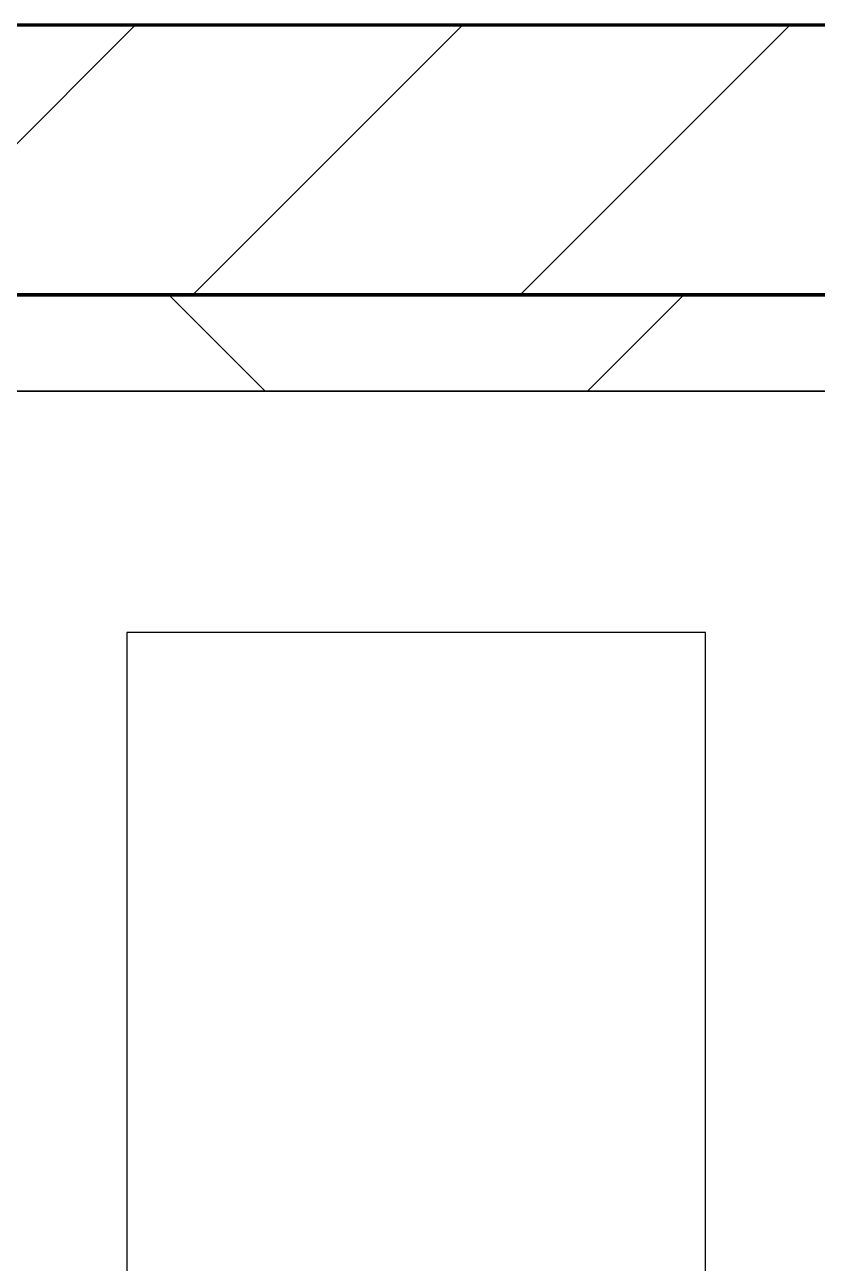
# Model space of a CAD drawing. Header units: millimetres. Extents: x -726012 to -647389, y -20772 to 18805.
# Drawn here: x -695577 to -695166, y 8117 to 8759 of the extents above; entities that cross this region are included whole.
import ezdxf
from ezdxf.xclip import XClip

# ---------------------------------------------------------------- set-up
doc = ezdxf.new("R2010")
doc.units = ezdxf.units.MM
doc.header["$XCLIPFRAME"] = 0
doc.layers.add('000 - WIPEOUT', color=250, linetype='Continuous')
doc.layers.add('A11_ALU.SOLID SHEET', color=2, linetype='Continuous')
for name, color, linetype, lineweight in [('A-GLAZ-CURT', 2, 'Continuous', 9), ('A-WALL', 5, 'Continuous', 35), ('A-WALL-FNSH', 2, 'Continuous', 35), ('A-WALL-PATT', 1, 'Continuous', 35)]:
    doc.layers.add(name, color=color, linetype=linetype, lineweight=lineweight)

# ---------------------------------------------------------------- blocks, each defined once
blk = doc.blocks.new('PPLS-PP19_Custom Tile Pattern - Custom Tile Pattern-V120-4233-01 ENLARGED MULTI-PURPOSE LEVEL - REFLECTED CEILING PLAN - SHEET 4')
at = {"layer": 'A-GLAZ-CURT'}
for p, q in [((-300, 0), (300, 0)), ((300, 0), (-300, 0)), ((230.06, 0), (300, 0)), ((-300, -50), (300, -50)), ((300, -50), (-300, -50))]:
    blk.add_line(p, q, dxfattribs=at)
for points, knots in [([(171.51, 0), (176.48, 0), (193.23, 0), (201.73, 0), (208.81, 0), (213.9, 0), (241.96, 0), (266.73, 0), (281.71, 0), (291.71, 0), (296.52, 0), (297.86, 0), (298.09, 0)], [-7971.819559, -7971.819559, -7971.819559, -7971.819559, -7784.112253, -7606.717214, -7289.299508, -7042.621073, -6582.165592, -6068.460911, -5766.029927, -5566.724884, -5280.360606, -5199.253518, -5199.253518, -5199.253518, -5199.253518]), ([(300, 0), (288.22, 0), (262, 0), (230.43, 0), (219.94, 0), (219.02, 0)], [-12528.858583, -12528.858583, -12528.858583, -12528.858583, -11905.454923, -11162.864862, -10856.732305, -10856.732305, -10856.732305, -10856.732305]), ([(300, 0), (286.53, 0), (261.03, 0), (235.48, 0), (224.05, 0)], [-285.253232, -285.253232, -285.253232, -285.253232, -244.693688, -208.492393, -208.492393, -208.492393, -208.492393]), ([(284.76, 0), (284.76, 0), (285.09, 0), (287.47, 0), (293.59, 0), (297.76, 0), (300, 0)], [-4110.630118, -4110.630118, -4110.630118, -4110.630118, -4053.389046, -3959.664717, -3862.421465, -3746.95702, -3746.95702, -3746.95702, -3746.95702]), ([(297.38, 0), (295.84, 0), (291.62, 0), (285.38, 0), (284.87, 0)], [-4803.172655, -4803.172655, -4803.172655, -4803.172655, -4358.271401, -4143.037883, -4143.037883, -4143.037883, -4143.037883])]:
    blk.add_open_spline(points, degree=3, knots=knots, dxfattribs=at)
blk = doc.blocks.new('PPLS-PP19_Custom Tile Pattern - Custom Tile Pattern-V121-4233-01 ENLARGED MULTI-PURPOSE LEVEL - REFLECTED CEILING PLAN - SHEET 4')
at = {"layer": 'A-GLAZ-CURT'}
for p, q in [((-300, 0), (300, 0)), ((300, 0), (-300, 0)), ((-293.07, 0), (-275.75, 0)), ((-275.75, 0), (-293.07, 0)), ((-222.32, 0), (-205, 0)), ((-205, 0), (-222.32, 0)), ((-300, -50), (300, -50)), ((300, -50), (-300, -50))]:
    blk.add_line(p, q, dxfattribs=at)
at = {"layer": 'A-GLAZ-CURT', "flags": 128}
for points in [[(-300, 0), (-291.56, 0), (-283.3, 0), (-275.2, 0), (-267.26, 0), (-259.45, 0), (-251.77, 0), (-244.2, 0), (-236.74, 0), (-229.36, 0), (-222.06, 0), (-214.83, 0), (-207.71, 0), (-200.76, 0), (-194.02, 0), (-187.54, 0), (-181.38, 0), (-175.58, 0), (-170.91, 0)], [(-125.17, 0), (-128.55, 0), (-134.16, 0), (-140.03, 0), (-145.5, 0), (-150.63, 0), (-155.53, 0), (-160.27, 0), (-164.95, 0), (-169.65, 0), (-174.47, 0), (-179.49, 0), (-184.81, 0), (-190.44, 0), (-196.37, 0), (-202.58, 0), (-209.04, 0), (-215.73, 0), (-222.63, 0), (-229.72, 0), (-236.97, 0), (-244.39, 0), (-251.96, 0), (-259.67, 0), (-267.51, 0), (-275.48, 0), (-283.55, 0), (-291.73, 0), (-300, 0)], [(-170.25, 0), (-165.64, 0), (-162.01, 0), (-159.53, 0), (-157.46, 0), (-154.52, 0), (-149.42, 0), (-141.84, 0), (-132.81, 0), (-126.08, 0)]]:
    blk.add_lwpolyline(points, dxfattribs=at)
at = {"layer": 'A-GLAZ-CURT'}
for points, knots in [([(-300, 0), (-284.65, 0), (-236.57, 0), (-174.61, 0), (-129.95, 0), (-110.8, 0), (-99.5, 0), (-91.46, 0)], [-5323.127839, -5323.127839, -5323.127839, -5323.127839, -4502.809032, -2700.551212, -1002.059161, -460.363443, 0, 0, 0, 0]), ([(-239.28, 0), (-253.12, 0), (-272.75, 0), (-294.48, 0), (-300, 0)], [-14591.447776, -14591.447776, -14591.447776, -14591.447776, -13729.592194, -13439.944408, -13439.944408, -13439.944408, -13439.944408]), ([(-240.08, 0), (-244.89, 0), (-255.75, 0), (-262.59, 0), (-264.9, 0), (-265.4, 0)], [-796.931846, -796.931846, -796.931846, -796.931846, -543.655514, -208.940337, 0, 0, 0, 0]), ([(-258.6, 0), (-257.91, 0), (-254.26, 0), (-247.17, 0), (-241.28, 0), (-239.9, 0)], [-5722.54675, -5722.54675, -5722.54675, -5722.54675, -5657.471696, -5413.335975, -5338.48321, -5338.48321, -5338.48321, -5338.48321]), ([(-239.28, 0), (-233.57, 0), (-224.51, 0), (-213.1, 0), (-200.2, 0), (-187.01, 0), (-176.88, 0), (-171.08, 0)], [-5327.426858, -5327.426858, -5327.426858, -5327.426858, -5017.494783, -4832.723979, -4666.091899, -4349.945572, -4071.073527, -4071.073527, -4071.073527, -4071.073527]), ([(-137.88, 0), (-140.56, 0), (-147.66, 0), (-147.69, 0), (-158.72, 0), (-174.02, 0), (-185.59, 0), (-209.77, 0), (-227.1, 0), (-238.38, 0), (-239.28, 0)], [-3187.727384, -3187.727384, -3187.727384, -3187.727384, -2919.378265, -2477.344047, -2237.412286, -2029.680487, -1755.085331, -1400.429864, -858.079193, -810.832113, -810.832113, -810.832113, -810.832113]), ([(-171.17, 0), (-184.6, 0), (-206.37, 0), (-230.27, 0), (-238.76, 0)], [-16151.889957, -16151.889957, -16151.889957, -16151.889957, -15131.813646, -14602.206786, -14602.206786, -14602.206786, -14602.206786]), ([(-133.82, 0), (-135.51, 0), (-137.8, 0), (-149.31, 0), (-162.01, 0), (-177.91, 0), (-199.46, 0), (-216.65, 0), (-231.26, 0), (-233.46, 0), (-234, 0)], [-2731.647847, -2731.647847, -2731.647847, -2731.647847, -2418.507304, -2308.929706, -2113.765672, -1763.376603, -1422.553702, -978.033455, -846.069444, -682.911962, -682.911962, -682.911962, -682.911962]), ([(-233.49, 0), (-233.44, 0), (-232.38, 0), (-230.74, 0), (-225.3, 0), (-223.63, 0)], [-455.274641, -455.274641, -455.274641, -455.274641, -440.605512, -119.536984, 0, 0, 0, 0]), ([(-223.63, 0), (-219.39, 0), (-206.17, 0), (-188.58, 0), (-169.02, 0), (-152.12, 0), (-136.84, 0), (-127.33, 0), (-124.19, 0), (-123.43, 0), (-123.28, 0)], [-5463.295695, -5463.295695, -5463.295695, -5463.295695, -5161.076232, -4739.070012, -4465.409639, -4149.119819, -3839.893365, -3647.167523, -3488.92562, -3439.852845, -3439.852845, -3439.852845, -3439.852845]), ([(-170.96, 0), (-169.53, 0), (-164.56, 0), (-158.7, 0), (-157.22, 0)], [-4069.095652, -4069.095652, -4069.095652, -4069.095652, -4000.813434, -3840.635403, -3840.635403, -3840.635403, -3840.635403]), ([(-102.62, 0), (-112.28, 0), (-133.44, 0), (-158.08, 0), (-170.95, 0)], [-18161.76425, -18161.76425, -18161.76425, -18161.76425, -17136.203329, -16157.481847, -16157.481847, -16157.481847, -16157.481847]), ([(-152.35, 0), (-151.03, 0), (-147.71, 0), (-143.57, 0), (-138.62, 0)], [-3494.978217, -3494.978217, -3494.978217, -3494.978217, -3371.022232, -3227.460399, -3227.460399, -3227.460399, -3227.460399]), ([(-118.78, 0), (-121.86, 0), (-126.28, 0), (-136.96, 0), (-147.46, 0), (-150.03, 0), (-150.57, 0)], [-5938.474035, -5938.474035, -5938.474035, -5938.474035, -5700.061948, -5508.838257, -5298.784692, -5196.16478, -5196.16478, -5196.16478, -5196.16478]), ([(-150.34, 0), (-150.07, 0), (-147.75, 0), (-142.6, 0), (-127.26, 0), (-107.3, 0), (-90.42, 0), (-75.26, 0), (-68.41, 0), (-65.12, 0), (-63.63, 0)], [-4948.728362, -4948.728362, -4948.728362, -4948.728362, -4883.323924, -4440.880425, -4054.690705, -3793.097032, -3402.597032, -3144.956779, -3050.982048, -2969.237017, -2969.237017, -2969.237017, -2969.237017]), ([(-34.59, 0), (-40.18, 0), (-54.29, 0), (-78.2, 0), (-110.94, 0), (-130.52, 0), (-147.74, 0), (-149.07, 0)], [-8485.872555, -8485.872555, -8485.872555, -8485.872555, -8073.216054, -7508.296369, -7004.680444, -6449.282163, -6277.220794, -6277.220794, -6277.220794, -6277.220794]), ([(-148.23, 0), (-146.94, 0), (-140.15, 0), (-137.28, 0), (-133.93, 0), (-128.78, 0), (-126.5, 0)], [-6162.058746, -6162.058746, -6162.058746, -6162.058746, -6017.569127, -5560.701257, -5364.112219, -5231.017328, -5231.017328, -5231.017328, -5231.017328]), ([(-86.16, 0), (-91.37, 0), (-104.13, 0), (-122.65, 0), (-139.03, 0), (-146.11, 0), (-146.95, 0)], [-1681.3698, -1681.3698, -1681.3698, -1681.3698, -1374.161226, -945.742622, -741.901385, -489.130243, -489.130243, -489.130243, -489.130243]), ([(-146.69, 0), (-146.59, 0), (-145.49, 0), (-135.69, 0), (-128.29, 0), (-125.15, 0)], [-420.34245, -420.34245, -420.34245, -420.34245, -406.956646, -290.263673, 0, 0, 0, 0]), ([(-127.41, 0), (-131.63, 0), (-133.16, 0), (-134.09, 0), (-134.15, 0)], [-8540.990293, -8540.990293, -8540.990293, -8540.990293, -8266.114998, -8246.473386, -8246.473386, -8246.473386, -8246.473386]), ([(-134.15, 0), (-133.32, 0), (-130.31, 0), (-119.54, 0), (-107.8, 0), (-102.63, 0)], [-7657.439573, -7657.439573, -7657.439573, -7657.439573, -7293.749979, -6839.55839, -6479.371946, -6479.371946, -6479.371946, -6479.371946]), ([(-120.13, 0), (-120.14, 0), (-120.24, 0), (-121.3, 0), (-129.25, 0), (-133.82, 0)], [-2933.992132, -2933.992132, -2933.992132, -2933.992132, -2920.575025, -2840.280255, -2731.647847, -2731.647847, -2731.647847, -2731.647847]), ([(-113.43, 0), (-113.44, 0), (-113.96, 0), (-119.73, 0), (-125.43, 0), (-127.03, 0), (-127.41, 0)], [-328.499627, -328.499627, -328.499627, -328.499627, -282.672656, -98.539552, -24.539552, 0, 0, 0, 0]), ([(-126.5, 0), (-122.44, 0), (-108.71, 0), (-86.68, 0), (-63.44, 0), (-54.4, 0), (-48.53, 0), (-30.79, 0), (-18.03, 0), (8.61, 0), (15.02, 0), (22.91, 0), (29.19, 0), (32.71, 0), (33.96, 0)], [-5231.017328, -5231.017328, -5231.017328, -5231.017328, -4994.692869, -4542.524482, -4008.285538, -3689.699207, -3546.54457, -3315.260113, -2864.387349, -2439.246196, -2084.094819, -1956.422387, -1818.904206, -1743.672443, -1743.672443, -1743.672443, -1743.672443]), ([(-125.15, 0), (-124.93, 0), (-121.96, 0), (-113.79, 0), (-106.12, 0), (-103.63, 0)], [-3362.7396, -3362.7396, -3362.7396, -3362.7396, -3342.215224, -3074.362186, -2942.39715, -2942.39715, -2942.39715, -2942.39715]), ([(-122.08, 0), (-122.01, 0), (-121.69, 0), (-121.2, 0), (-120.88, 0)], [-3136.336417, -3136.336417, -3136.336417, -3136.336417, -3110.304437, -3035.164275, -3035.164275, -3035.164275, -3035.164275]), ([(-36.33, 0), (-36.43, 0), (-37.27, 0), (-45.02, 0), (-46.13, 0), (-60.59, 0), (-81.23, 0), (-99.51, 0), (-114.02, 0), (-117.28, 0), (-118.78, 0)], [-1855.773136, -1855.773136, -1855.773136, -1855.773136, -1810.870157, -1672.078046, -1405.135169, -1060.00838, -740.068933, -229.489605, -116.330425, 0, 0, 0, 0]), ([(-117.74, 0), (-117.19, 0), (-114.78, 0), (-113.43, 0), (-113.43, 0)], [-821.249067, -821.249067, -821.249067, -821.249067, -394.672656, -330.879064, -330.879064, -330.879064, -330.879064]), ([(-102.96, 0), (-105.16, 0), (-111.69, 0), (-116.56, 0), (-117.56, 0)], [-1642.498133, -1642.498133, -1642.498133, -1642.498133, -1433.981041, -985.49888, -985.49888, -985.49888, -985.49888]), ([(-115.82, 0), (-114.96, 0), (-111.48, 0), (-105.3, 0), (-102.66, 0)], [-5724.064692, -5724.064692, -5724.064692, -5724.064692, -5430.283136, -5248.973961, -5248.973961, -5248.973961, -5248.973961]), ([(-34.28, 0), (-36.36, 0), (-43.33, 0), (-56.24, 0), (-75.59, 0), (-94, 0), (-112.01, 0), (-114.94, 0), (-115.63, 0)], [-1937.407718, -1937.407718, -1937.407718, -1937.407718, -1792.521578, -1466.981642, -1208.454564, -789.402658, -501.969187, -243.577221, -243.577221, -243.577221, -243.577221]), ([(-36.62, 0), (-36.62, 0), (-40.35, 0), (-44.32, 0), (-58.97, 0), (-82.47, 0), (-96.91, 0), (-102.64, 0)], [-4069.478503, -4069.478503, -4069.478503, -4069.478503, -3858.647035, -3538.256648, -2842.901703, -2193.204658, -1652.736548, -1652.736548, -1652.736548, -1652.736548]), ([(-102.62, 0), (-99.15, 0), (-88.22, 0), (-74.02, 0), (-62.74, 0), (-60.36, 0), (-59.97, 0)], [-6479.123737, -6479.123737, -6479.123737, -6479.123737, -6236.997189, -5713.340575, -5140.470607, -5006.787413, -5006.787413, -5006.787413, -5006.787413]), ([(-102.62, 0), (-102.2, 0), (-96.19, 0), (-85.29, 0), (-71.67, 0), (-65.93, 0), (-65.07, 0)], [-2924.600993, -2924.600993, -2924.600993, -2924.600993, -2902.289527, -2605.247022, -2322.099534, -2241.8264, -2241.8264, -2241.8264, -2241.8264]), ([(-102.13, 0), (-100.15, 0), (-93.18, 0), (-71.33, 0), (-50.7, 0), (-35.54, 0), (-34.63, 0)], [-5236.91025, -5236.91025, -5236.91025, -5236.91025, -5103.229623, -4799.173296, -4065.652676, -4019.024145, -4019.024145, -4019.024145, -4019.024145]), ([(-72.93, 0), (-75.51, 0), (-84.2, 0), (-94.92, 0), (-101.94, 0)], [-19442.345229, -19442.345229, -19442.345229, -19442.345229, -18935.241197, -18185.849118, -18185.849118, -18185.849118, -18185.849118]), ([(-91.46, 0), (-90.09, 0), (-84.7, 0), (-77.43, 0), (-72.73, 0), (-72.64, 0), (-72.64, 0)], [-19832.387487, -19832.387487, -19832.387487, -19832.387487, -19753.885894, -19541.04734, -19478.625389, -19471.062469, -19471.062469, -19471.062469, -19471.062469]), ([(-63.96, 0), (-64.13, 0), (-72.5, 0), (-80.63, 0), (-86.16, 0)], [-2171.769325, -2171.769325, -2171.769325, -2171.769325, -2007.031671, -1681.3698, -1681.3698, -1681.3698, -1681.3698]), ([(-35.02, 0), (-38.01, 0), (-45.75, 0), (-56.37, 0), (-71.66, 0), (-77.83, 0), (-82.66, 0), (-83.28, 0), (-83.28, 0)], [-2573.486295, -2573.486295, -2573.486295, -2573.486295, -2413.671296, -2161.752162, -2006.592567, -1646.621388, -1424.436217, -1393.971743, -1393.971743, -1393.971743, -1393.971743]), ([(-83.28, 0), (-83.28, 0), (-82.91, 0), (-76.14, 0), (-62.97, 0), (-48.14, 0), (-38.03, 0), (-35.34, 0), (-34.82, 0)], [-1393.4169, -1393.4169, -1393.4169, -1393.4169, -1353.722004, -1274.333717, -1073.56893, -651.549973, -296.515819, -214.457191, -214.457191, -214.457191, -214.457191]), ([(-66.39, 0), (-66.39, 0), (-63.63, 0), (-54.1, 0), (-39.55, 0), (-34.21, 0)], [-2493.31794, -2493.31794, -2493.31794, -2493.31794, -2315.303971, -1809.437387, -1036.394885, -1036.394885, -1036.394885, -1036.394885]), ([(-34.3, 0), (-40.34, 0), (-53.61, 0), (-65.77, 0), (-66.37, 0), (-66.38, 0)], [-3324.775799, -3324.775799, -3324.775799, -3324.775799, -2981.410125, -2542.574734, -2498.224237, -2498.224237, -2498.224237, -2498.224237]), ([(-63.63, 0), (-61.49, 0), (-57.39, 0), (-54.49, 0), (-45.2, 0), (-40.79, 0), (-40.46, 0), (-40.44, 0)], [-2969.237017, -2969.237017, -2969.237017, -2969.237017, -2851.217951, -2734.127174, -2474.780881, -2410.990208, -2350.645972, -2350.645972, -2350.645972, -2350.645972]), ([(-58.83, 0), (-58.37, 0), (-57.29, 0), (-54.23, 0), (-46.33, 0), (-42.62, 0), (-41.76, 0)], [-4859.52896, -4859.52896, -4859.52896, -4859.52896, -4680.891996, -4469.85053, -4321.566175, -4270.495146, -4270.495146, -4270.495146, -4270.495146]), ([(-51.83, 0), (-51.83, 0), (-51.78, 0), (-47.4, 0), (-46.01, 0), (-40.22, 0), (-36.78, 0)], [-632.814994, -632.814994, -632.814994, -632.814994, -627.965721, -508.377888, -260.442412, 0, 0, 0, 0]), ([(-34.29, 0), (-37.89, 0), (-45.03, 0), (-51.43, 0), (-51.79, 0)], [-1028.827227, -1028.827227, -1028.827227, -1028.827227, -819.71621, -644.910881, -644.910881, -644.910881, -644.910881]), ([(-41.76, 0), (-39.9, 0), (-37.72, 0), (-36.92, 0), (-36.77, 0)], [-4270.495146, -4270.495146, -4270.495146, -4270.495146, -4161.040818, -4106.245333, -4106.245333, -4106.245333, -4106.245333]), ([(-36.78, 0), (-32.43, 0), (-19.22, 0), (8.83, 0), (43.36, 0), (70.92, 0), (82.12, 0), (83.66, 0)], [-6191.144455, -6191.144455, -6191.144455, -6191.144455, -5862.463379, -5340.621928, -4573.028122, -4094.177415, -3869.465285, -3869.465285, -3869.465285, -3869.465285]), ([(30.82, 0), (29.27, 0), (20.14, 0), (3.54, 0), (-16.58, 0), (-34.76, 0), (-36.04, 0)], [-10462.034656, -10462.034656, -10462.034656, -10462.034656, -10363.088938, -9884.23066, -9424.652049, -9182.880979, -9182.880979, -9182.880979, -9182.880979]), ([(-34.4, 0), (-32.81, 0), (-28.84, 0), (-26.95, 0), (-26.54, 0)], [-9053.097465, -9053.097465, -9053.097465, -9053.097465, -8919.836787, -8834.607043, -8834.607043, -8834.607043, -8834.607043]), ([(-34.35, 0), (-33.65, 0), (-32.27, 0), (-29.94, 0), (-28.57, 0)], [-190.341888, -190.341888, -190.341888, -190.341888, -83.513472, 0, 0, 0, 0]), ([(-34.29, 0), (-26.06, 0), (-11.89, 0), (4.23, 0), (9.64, 0), (10.14, 0), (10.18, 0)], [-4013.135168, -4013.135168, -4013.135168, -4013.135168, -3589.737505, -3285.047089, -3066.359526, -3044.715262, -3044.715262, -3044.715262, -3044.715262]), ([(-26.75, 0), (-27.82, 0), (-30.74, 0), (-33.76, 0), (-34.28, 0)], [-8718.362214, -8718.362214, -8718.362214, -8718.362214, -8532.293389, -8493.497944, -8493.497944, -8493.497944, -8493.497944]), ([(76.63, 0), (74.8, 0), (67.65, 0), (53.52, 0), (37, 0), (24.07, 0), (12.82, 0), (-2.9, 0), (-20.62, 0), (-29.57, 0), (-34, 0), (-34.13, 0)], [-3095.572228, -3095.572228, -3095.572228, -3095.572228, -2950.589685, -2634.532728, -2313.748533, -2106.613311, -1925.670641, -1617.263037, -1290.787923, -1039.307308, -1031.857409, -1031.857409, -1031.857409, -1031.857409]), ([(31.18, 0), (25.97, 0), (11.99, 0), (-10.25, 0), (-26.66, 0), (-33.97, 0)], [-4496.803627, -4496.803627, -4496.803627, -4496.803627, -4222.080604, -3745.412743, -3330.96565, -3330.96565, -3330.96565, -3330.96565]), ([(9.32, 0), (9.08, 0), (7.65, 0), (2.57, 0), (-12.23, 0), (-23.39, 0), (-31.26, 0), (-33.8, 0)], [-2922.926651, -2922.926651, -2922.926651, -2922.926651, -2882.788014, -2720.818881, -2518.50168, -2125.455881, -1948.617768, -1948.617768, -1948.617768, -1948.617768]), ([(-33.47, 0), (-33.24, 0), (-31.16, 0), (-29.82, 0), (-29.19, 0)], [-999.289695, -999.289695, -999.289695, -999.289695, -963.711516, -666.19313, -666.19313, -666.19313, -666.19313]), ([(-33.34, 0), (-33.34, 0), (-32.93, 0), (-31.16, 0), (-30.52, 0)], [-2415.024266, -2415.024266, -2415.024266, -2415.024266, -2357.633367, -2323.618664, -2323.618664, -2323.618664, -2323.618664]), ([(70.61, 0), (66.16, 0), (55.8, 0), (39.61, 0), (24.74, 0), (2.64, 0), (-17.84, 0), (-30.57, 0), (-31.82, 0), (-32, 0)], [-4647.237329, -4647.237329, -4647.237329, -4647.237329, -4326.416877, -4098.545751, -3766.694881, -3333.063701, -2994.501669, -2698.150104, -2614.070998, -2614.070998, -2614.070998, -2614.070998]), ([(-30.76, 0), (-30.73, 0), (-29.99, 0), (-23.47, 0), (-15.75, 0), (-15.19, 0)], [-54176.191683, -54176.191683, -54176.191683, -54176.191683, -54157.274271, -53749.15266, -53717.791567, -53717.791567, -53717.791567, -53717.791567]), ([(-30.52, 0), (-27.11, 0), (-17.83, 0), (5.99, 0), (22.06, 0), (37.44, 0), (45.92, 0), (57.76, 0), (64.47, 0), (72.74, 0), (75.22, 0), (76.03, 0), (76.21, 0)], [-2323.618664, -2323.618664, -2323.618664, -2323.618664, -2142.497158, -1716.209403, -1206.526904, -1089.329421, -901.315459, -753.071572, -495.328968, -421.953223, -334.951786, -290.452333, -290.452333, -290.452333, -290.452333]), ([(-13, 0), (-14.35, 0), (-17.68, 0), (-25.97, 0), (-29.52, 0), (-30.21, 0)], [-55207.591944, -55207.591944, -55207.591944, -55207.591944, -54789.006179, -54461.685999, -54290.791712, -54290.791712, -54290.791712, -54290.791712]), ([(8.33, 0), (8.19, 0), (7.18, 0), (0.32, 0), (-13.89, 0), (-24.92, 0), (-29.03, 0)], [-3574.286521, -3574.286521, -3574.286521, -3574.286521, -3526.962355, -3285.499107, -2903.012179, -2680.714891, -2680.714891, -2680.714891, -2680.714891]), ([(-28.98, 0), (-28.66, 0), (-27.39, 0), (-24.45, 0), (-22.56, 0)], [-166.548282, -166.548282, -166.548282, -166.548282, -102.06493, 0, 0, 0, 0]), ([(-28.57, 0), (-26.93, 0), (-20.29, 0), (-11.45, 0), (2.08, 0), (13.15, 0), (21.24, 0), (24.62, 0), (24.72, 0), (24.72, 0)], [-5361.429781, -5361.429781, -5361.429781, -5361.429781, -5261.36855, -5050.479954, -4785.90057, -4596.498881, -4445.288762, -4384.376941, -4376.041937, -4376.041937, -4376.041937, -4376.041937]), ([(-22.56, 0), (-20.27, 0), (-17.03, 0), (-11.36, 0), (-7.66, 0), (-6.6, 0), (-6.44, 0)], [-56468.192263, -56468.192263, -56468.192263, -56468.192263, -56344.022017, -56303.229861, -56166.290093, -56124.392176, -56124.392176, -56124.392176, -56124.392176]), ([(-15.19, 0), (-13.07, 0), (7.48, 0), (42.82, 0), (88.72, 0), (120.63, 0), (138.28, 0), (138.53, 0)], [-461.142613, -461.142613, -461.142613, -461.142613, -429.606584, -390.253598, -346.313304, -291.370682, -290.5735, -290.5735, -290.5735, -290.5735]), ([(-6.54, 0), (-6.73, 0), (-7.2, 0), (-7.6, 0), (-7.79, 0)], [-56009.792147, -56009.792147, -56009.792147, -56009.792147, -55949.290093, -55895.192118, -55895.192118, -55895.192118, -55895.192118]), ([(-2.63, 0), (-2.47, 0), (-1.22, 0), (4.92, 0), (15.97, 0), (22.54, 0), (24.49, 0)], [-226.825321, -226.825321, -226.825321, -226.825321, -220.269177, -206.416616, -198.214427, -187.717507, -187.717507, -187.717507, -187.717507]), ([(33.8, 0), (28.02, 0), (11.7, 0), (3.08, 0), (-1.67, 0), (-2.25, 0)], [-305.040949, -305.040949, -305.040949, -305.040949, -285.83788, -246.234814, -234.646884, -234.646884, -234.646884, -234.646884]), ([(24.69, 0), (24.54, 0), (20.99, 0), (15.48, 0), (10.8, 0), (9.63, 0)], [-4368.572414, -4368.572414, -4368.572414, -4368.572414, -4306.476363, -4080.000647, -3772.857994, -3772.857994, -3772.857994, -3772.857994]), ([(18.16, 0), (19.15, 0), (24.25, 0), (25.66, 0), (26.12, 0)], [-5700.113719, -5700.113719, -5700.113719, -5700.113719, -5554.232259, -5302.431367, -5302.431367, -5302.431367, -5302.431367]), ([(102.37, 0), (100.06, 0), (92.31, 0), (85.59, 0), (74.4, 0), (62.26, 0), (51.85, 0), (43.81, 0), (29.53, 0), (20.67, 0), (18.85, 0), (18.16, 0)], [-7715.027159, -7715.027159, -7715.027159, -7715.027159, -7531.75727, -7135.649961, -6924.452779, -6738.82075, -6548.303034, -6314.283804, -6135.05769, -5972.647715, -5832.674503, -5832.674503, -5832.674503, -5832.674503]), ([(27.44, 0), (27.9, 0), (29.21, 0), (32.11, 0), (33.55, 0)], [-5037.309798, -5037.309798, -5037.309798, -5037.309798, -4887.603822, -4772.18823, -4772.18823, -4772.18823, -4772.18823]), ([(53.18, 0), (53.06, 0), (52.22, 0), (44.99, 0), (36.46, 0), (30.82, 0)], [-622.740158, -622.740158, -622.740158, -622.740158, -566.066452, -360.610861, 0, 0, 0, 0]), ([(102.17, 0), (98.39, 0), (75.01, 0), (51.16, 0), (31.18, 0)], [-71.167037, -71.167037, -71.167037, -71.167037, -59.610984, 0, 0, 0, 0]), ([(34, 0), (37.58, 0), (48.69, 0), (71.92, 0), (91.66, 0), (101.88, 0)], [-134.825186, -134.825186, -134.825186, -134.825186, -118.513713, -97.899267, -63.759246, -63.759246, -63.759246, -63.759246]), ([(34, 0), (34.7, 0), (40.17, 0), (53.39, 0), (71.67, 0), (84.83, 0), (86.01, 0), (92.51, 0), (94.33, 0)], [-4760.428101, -4760.428101, -4760.428101, -4760.428101, -4705.298446, -4353.683244, -3960.84581, -3759.045785, -3336.541051, -2783.776468, -2783.776468, -2783.776468, -2783.776468]), ([(102.38, 0), (100.6, 0), (86.06, 0), (63.34, 0), (42.26, 0), (34.7, 0), (34.03, 0)], [-374.701824, -374.701824, -374.701824, -374.701824, -369.147452, -330.153101, -307.516438, -305.301605, -305.301605, -305.301605, -305.301605]), ([(34.04, 0), (35.64, 0), (40.62, 0), (51.19, 0), (58.74, 0), (61.34, 0), (61.45, 0)], [-1742.18985, -1742.18985, -1742.18985, -1742.18985, -1645.594513, -1443.202566, -1228.752106, -1120.932285, -1120.932285, -1120.932285, -1120.932285]), ([(168.37, 0), (167.68, 0), (162.47, 0), (147.02, 0), (109.77, 0), (76.86, 0), (57.82, 0), (46.51, 0), (41.18, 0), (36.02, 0), (35.54, 0), (35.54, 0)], [-543.375029, -543.375029, -543.375029, -543.375029, -530.793311, -458.593899, -401.860199, -357.622665, -341.267687, -334.000314, -326.15566, -319.318397, -317.489778, -317.489778, -317.489778, -317.489778]), ([(36.29, 0), (37.77, 0), (48.82, 0), (64.79, 0), (85.09, 0), (98, 0), (101.62, 0)], [-314.598523, -314.598523, -314.598523, -314.598523, -305.899624, -287.17622, -249.500363, -233.419763, -233.419763, -233.419763, -233.419763]), ([(61.47, 0), (61.47, 0), (61.21, 0), (54.61, 0), (53.71, 0), (53.56, 0)], [-1113.311073, -1113.311073, -1113.311073, -1113.311073, -1096.402191, -891.204116, -747.28819, -747.28819, -747.28819, -747.28819]), ([(76.22, 0), (75.58, 0), (73.64, 0), (71.05, 0), (70.61, 0)], [-193.634889, -193.634889, -193.634889, -193.634889, -31.537676, 0, 0, 0, 0]), ([(94.4, 0), (94.4, 0), (94.64, 0), (99.11, 0), (108.97, 0), (120.79, 0), (139.94, 0), (156.22, 0), (166.93, 0), (169.82, 0)], [-2348.345796, -2348.345796, -2348.345796, -2348.345796, -2310.419338, -2233.599744, -2052.234781, -1843.028543, -1530.39897, -1095.004608, -927.925489, -927.925489, -927.925489, -927.925489])]:
    blk.add_open_spline(points, degree=3, knots=knots, dxfattribs=at)
for points in [[(-39.84, 0), (-39.08, 0), (-38.11, 0), (-37.36, 0)], [(-36.29, 0), (-36.29, 0), (-35.76, 0), (-34.88, 0)], [(-29.03, 0), (-30.77, 0), (-32.53, 0), (-34.29, 0)], [(24.49, 0), (25.23, 0), (25.72, 0), (26.04, 0)], [(27.89, 0), (29.09, 0), (30.86, 0), (33.37, 0)], [(80.35, 0), (79.57, 0), (78.27, 0), (76.63, 0)], [(84.06, 0), (83.48, 0), (82.41, 0), (81.72, 0)]]:
    blk.add_open_spline(points, degree=3, dxfattribs=at)
blk = doc.blocks.new('*U885')
at = {"layer": 'A-GLAZ-CURT', "rotation": 180}
for name, p in [('PPLS-PP19_Custom Tile Pattern - Custom Tile Pattern-V121-4233-01 ENLARGED MULTI-PURPOSE LEVEL - REFLECTED CEILING PLAN - SHEET 4', (-19200, 16110.41)), ('PPLS-PP19_Custom Tile Pattern - Custom Tile Pattern-V120-4233-01 ENLARGED MULTI-PURPOSE LEVEL - REFLECTED CEILING PLAN - SHEET 4', (-18600, 16110.41))]:
    blk.add_blockref(name, p, dxfattribs=at)
blk = doc.blocks.new('*U1253')
at = {"color": 3}
blk.add_wipeout([(-275, 13150), (275, 13150), (275, 12850), (-275, 12850)], dxfattribs=at).dxf.layer = '000 - WIPEOUT'
at = {"layer": 'A11_ALU.SOLID SHEET', "color": 0, "linetype": 'ByBlock'}
blk.add_lwpolyline([(-275, 12850), (275, 12850), (275, 13150), (-275, 13150)], close=True, dxfattribs=at)
blk = doc.blocks.new('*U1287')
blk.add_lwpolyline([(21173.36, -580), (28210, -580), (28210, -6849.96), (45954.15, -6849.96), (45954.15, 600), (82995.06, 600), (83086.47, 650), (90052, 650), (90392, 990), (103159.16, 990), (103159.16, 4990), (21173.36, 4990), (21173.36, 3485.45), (21203.36, 3485.45), (21203.36, 925.54), (21173.36, 925.54), (21173.36, -580)])
at = {"layer": 'A11_ALU.SOLID SHEET', "color": 0, "linetype": 'ByBlock', "rotation": 90}
blk.add_blockref('*U1253', (62308.5, 4590), dxfattribs=at)

msp = doc.modelspace()

# ---------------------------------------------------------------- hatches: boundary and pattern name
at = {"layer": 'A-WALL-PATT', "lineweight": 9}
h = msp.add_hatch(dxfattribs=at)
h.set_pattern_fill('FP_2', color=256, style=0, pattern_type=2)
h.set_pattern_definition([(45, (0, 0), (-84.852814, 84.852814), [])])
h.paths.add_polyline_path([(-653287.78, 8619.02), (-652194.48, 8619.02), (-652194.48, 8759.02), (-722165.55, 8759.02), (-722165.55, 8619.02), (-719625.62, 8619.02), (-719676.02, 8641.53), (-719679.79, 8639.36), (-719684.96, 8639.36), (-719691.03, 8644.02), (-719692.03, 8648.69), (-719757.37, 8677.88), (-719739.02, 8718.97), (-719515.31, 8619.02), (-716025.62, 8619.02), (-716076.02, 8641.53), (-716079.79, 8639.36), (-716084.96, 8639.36), (-716091.03, 8644.02), (-716092.03, 8648.69), (-716157.37, 8677.88), (-716139.02, 8718.97), (-715915.31, 8619.02), (-712425.62, 8619.02), (-712476.02, 8641.53), (-712479.79, 8639.36), (-712484.96, 8639.36), (-712491.03, 8644.02), (-712492.03, 8648.69), (-712557.37, 8677.88), (-712539.02, 8718.97), (-712315.31, 8619.02), (-708825.62, 8619.02), (-708876.02, 8641.53), (-708879.79, 8639.36), (-708884.96, 8639.36), (-708891.03, 8644.02), (-708892.03, 8648.69), (-708957.37, 8677.88), (-708939.02, 8718.97), (-708715.31, 8619.02), (-705225.62, 8619.02), (-705276.02, 8641.53), (-705279.79, 8639.36), (-705284.96, 8639.36), (-705291.03, 8644.02), (-705292.03, 8648.69), (-705357.37, 8677.88), (-705339.02, 8718.97), (-705115.31, 8619.02), (-701625.62, 8619.02), (-701676.02, 8641.53), (-701679.79, 8639.36), (-701684.96, 8639.36), (-701691.03, 8644.02), (-701692.03, 8648.69), (-701757.37, 8677.88), (-701739.02, 8718.97), (-701515.31, 8619.02), (-698025.62, 8619.02), (-698076.02, 8641.53), (-698079.79, 8639.36), (-698084.96, 8639.36), (-698091.03, 8644.02), (-698092.03, 8648.69), (-698157.37, 8677.88), (-698139.02, 8718.97), (-697915.31, 8619.02), (-694425.62, 8619.02), (-694476.02, 8641.53), (-694479.79, 8639.36), (-694484.96, 8639.36), (-694491.03, 8644.02), (-694492.03, 8648.69), (-694557.37, 8677.88), (-694539.02, 8718.97), (-694315.31, 8619.02), (-690825.62, 8619.02), (-690876.02, 8641.53), (-690879.79, 8639.36), (-690884.96, 8639.36), (-690891.03, 8644.02), (-690892.03, 8648.69), (-690957.37, 8677.88), (-690939.02, 8718.97), (-690715.31, 8619.02), (-687225.62, 8619.02), (-687276.02, 8641.53), (-687279.79, 8639.36), (-687284.96, 8639.36), (-687291.03, 8644.02), (-687292.03, 8648.69), (-687357.37, 8677.88), (-687339.02, 8718.97), (-687115.31, 8619.02), (-683626.8, 8619.54), (-683676.02, 8641.53), (-683679.79, 8639.36), (-683684.96, 8639.36), (-683691.03, 8644.02), (-683692.03, 8648.69), (-683757.37, 8677.88), (-683739.02, 8718.97), (-683515.31, 8619.02), (-680025.62, 8619.02), (-680076.02, 8641.53), (-680079.79, 8639.36), (-680084.96, 8639.36), (-680091.03, 8644.02), (-680092.03, 8648.69), (-680157.37, 8677.88), (-680139.02, 8718.97), (-679915.31, 8619.02), (-676425.62, 8619.02), (-676476.02, 8641.53), (-676479.79, 8639.36), (-676484.96, 8639.36), (-676491.03, 8644.02), (-676492.03, 8648.69), (-676557.37, 8677.88), (-676539.02, 8718.97), (-676315.31, 8619.02), (-672825.62, 8619.02), (-672876.02, 8641.53), (-672879.79, 8639.36), (-672884.96, 8639.36), (-672891.03, 8644.02), (-672892.03, 8648.69), (-672957.37, 8677.88), (-672939.02, 8718.97), (-672715.31, 8619.02), (-669225.62, 8619.02), (-669276.02, 8641.53), (-669279.79, 8639.36), (-669284.96, 8639.36), (-669291.03, 8644.02), (-669292.03, 8648.69), (-669357.37, 8677.88), (-669339.02, 8718.97), (-669115.31, 8619.02), (-665625.62, 8619.02), (-665676.02, 8641.53), (-665679.79, 8639.36), (-665684.96, 8639.36), (-665691.03, 8644.02), (-665692.03, 8648.69), (-665757.37, 8677.88), (-665739.02, 8718.97), (-665515.31, 8619.02), (-662025.62, 8619.02), (-662076.02, 8641.53), (-662079.79, 8639.36), (-662084.96, 8639.36), (-662091.03, 8644.02), (-662092.03, 8648.69), (-662157.37, 8677.88), (-662139.02, 8718.97), (-661915.31, 8619.02), (-658425.62, 8619.02), (-658476.02, 8641.53), (-658480.95, 8639.36), (-658484.96, 8639.36), (-658491.03, 8644.02), (-658492.03, 8648.69), (-658557.37, 8677.88), (-658539.02, 8718.97), (-658315.31, 8619.02), (-654825.62, 8619.02), (-654876.02, 8641.53), (-654879.79, 8639.36), (-654884.96, 8639.36), (-654891.03, 8644.02), (-654892.03, 8648.69), (-654957.37, 8677.88), (-654939.02, 8718.97), (-654715.31, 8619.02), (-653356.11, 8619.02)])
h = msp.add_hatch(dxfattribs=at)
h.set_pattern_fill('FP_3', color=256, style=0, pattern_type=2)
h.set_pattern_definition([(45, (0, 0), (-212.13203, 212.13203), []), (135, (0, 0), (-212.13203, -212.13203), [])])
h.paths.add_polyline_path([(-652194.48, 8569.02), (-652194.48, 8619.02), (-654715.31, 8619.02), (-654603.39, 8569.02), (-652262.82, 8569.02)])
h.paths.add_polyline_path([(-655132.72, 8569.02), (-654713.71, 8569.02), (-654825.62, 8619.02), (-658315.31, 8619.02), (-658203.39, 8569.02), (-655201.05, 8569.02)])
h.paths.add_polyline_path([(-658344.29, 8569.02), (-658313.71, 8569.02), (-658425.62, 8619.02), (-661915.31, 8619.02), (-661803.39, 8569.02), (-658412.62, 8569.02)])
h.paths.add_polyline_path([(-662444.15, 8569.02), (-661913.71, 8569.02), (-662025.62, 8619.02), (-665515.31, 8619.02), (-665403.39, 8569.02), (-662512.48, 8569.02)])
h.paths.add_polyline_path([(-665782.37, 8569.02), (-665513.71, 8569.02), (-665625.62, 8619.02), (-669115.31, 8619.02), (-669003.39, 8569.02), (-665860.71, 8569.02)])
h.paths.add_polyline_path([(-670712.22, 8569.02), (-669113.71, 8569.02), (-669225.62, 8619.02), (-672715.31, 8619.02), (-672603.39, 8569.02), (-670780.55, 8569.02)])
h.paths.add_polyline_path([(-672967.14, 8569.02), (-672713.71, 8569.02), (-672825.62, 8619.02), (-676315.31, 8619.02), (-676203.39, 8569.02), (-672982.37, 8569.02)])
h.paths.add_polyline_path([(-676313.71, 8569.02), (-676425.62, 8619.02), (-679915.31, 8619.02), (-679803.39, 8569.02), (-676315.37, 8569.02)])
h.paths.add_polyline_path([(-679913.71, 8569.02), (-680025.62, 8619.02), (-683515.31, 8619.02), (-683403.39, 8569.02), (-679936.92, 8569.02)])
h.paths.add_polyline_path([(-685676.73, 8569.02), (-683513.71, 8569.02), (-683626.8, 8619.02), (-687115.31, 8619.02), (-687003.39, 8569.02), (-685745.06, 8569.02)])
h.paths.add_polyline_path([(-687113.71, 8569.02), (-687225.62, 8619.02), (-690715.31, 8619.02), (-690603.39, 8569.02), (-687180.02, 8569.02)])
h.paths.add_polyline_path([(-690713.71, 8569.02), (-690825.62, 8619.02), (-694315.31, 8619.02), (-694203.39, 8569.02), (-690733.24, 8569.02)])
h.paths.add_polyline_path([(-700582.37, 8569.02), (-697913.71, 8569.02), (-698025.62, 8619.02), (-701515.31, 8619.02), (-701403.39, 8569.02), (-700709.58, 8569.02)])
h.paths.add_polyline_path([(-694313.71, 8569.02), (-694425.62, 8619.02), (-697915.31, 8619.02), (-697803.39, 8569.02), (-694354.78, 8569.02)])
h.paths.add_polyline_path([(-701513.71, 8569.02), (-701625.62, 8619.02), (-705115.31, 8619.02), (-705003.39, 8569.02), (-701529.55, 8569.02)])
h.paths.add_polyline_path([(-707132.7, 8569.02), (-705113.71, 8569.02), (-705225.62, 8619.02), (-708715.31, 8619.02), (-708603.39, 8569.02), (-707269.37, 8569.02)])
h.paths.add_polyline_path([(-708713.71, 8569.02), (-708825.62, 8619.02), (-712315.31, 8619.02), (-712203.39, 8569.02), (-708772.65, 8569.02)])
h.paths.add_polyline_path([(-712582.37, 8569.02), (-712313.71, 8569.02), (-712425.62, 8619.02), (-715915.31, 8619.02), (-715803.39, 8569.02), (-712599.19, 8569.02)])
h.paths.add_polyline_path([(-721277.24, 8569.02), (-719513.71, 8569.02), (-719625.62, 8619.02), (-722165.55, 8619.02), (-722165.55, 8569.02), (-721345.58, 8569.02)])
h.paths.add_polyline_path([(-717519.03, 8569.02), (-715913.71, 8569.02), (-716025.62, 8619.02), (-719515.31, 8619.02), (-719403.39, 8569.02), (-717587.36, 8569.02)])

# ---------------------------------------------------------------- linework, layer by layer
at = {"layer": 'A-WALL', "color": 7, "lineweight": 70}
for p, q in [((-696982.37, 8759.02), (-694582.37, 8759.02)), ((-694582.37, 8619.02), (-696982.37, 8619.02)), ((-696982.37, 8619.02), (-694582.37, 8619.02))]:
    msp.add_line(p, q, dxfattribs=at)
at = {"layer": 'A-WALL-FNSH', "color": 250}
msp.add_line((-694582.37, 8569.02), (-696982.37, 8569.02), dxfattribs=at)

# ---------------------------------------------------------------- block references
msp.add_blockref('*U885', (-676282.37, -7541.39))

# ---------------------------------------------------------------- next in the draw order: block references
at = {"layer": 'A11_ALU.SOLID SHEET'}
ref = msp.add_blockref('*U1287', (-744682.37, 3579.02), dxfattribs=at)
XClip(ref).set_block_clipping_path([(22516.8245944298, -23612.0000696909), (92487.8891097467, 7199.9972603897)])

doc.saveas('drawing.dxf')
